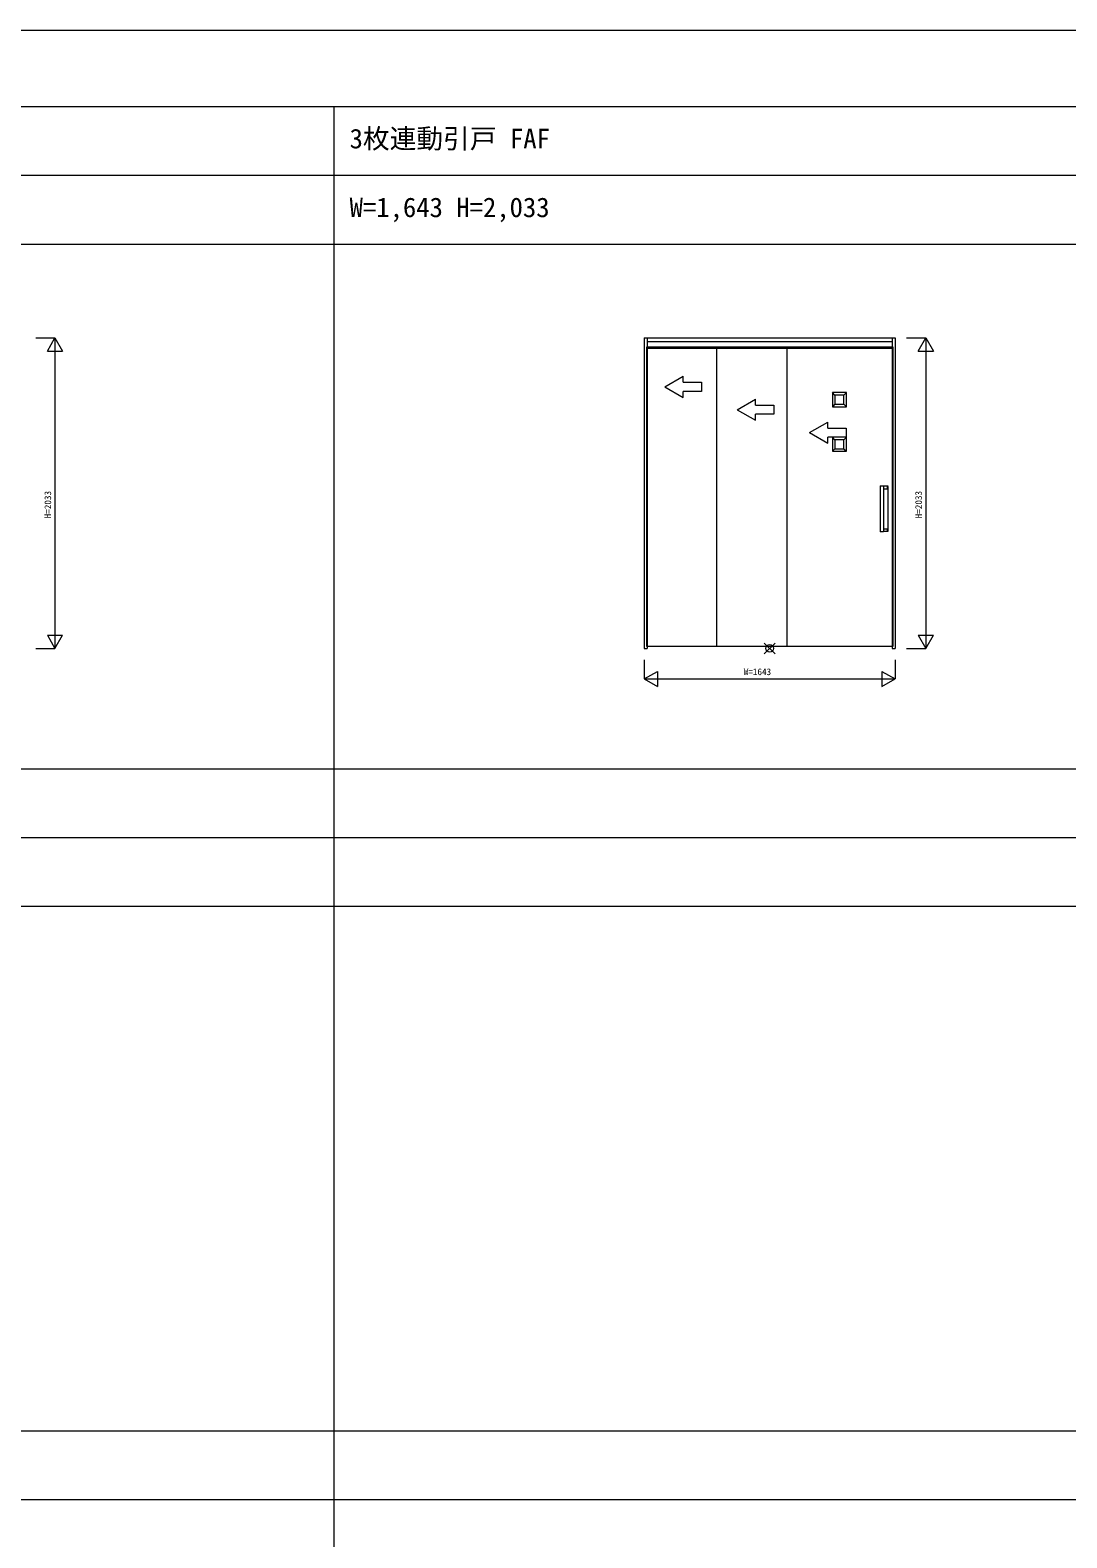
# Model space of a CAD drawing. Units: millimetres, scale not verified. Extents: x -14341 to 14341, y -10000 to 10000.
# Drawn here: x 768 to 7554, y 130 to 10000 of the extents above; entities that cross this region are included whole.
import ezdxf
from ezdxf.enums import TextEntityAlignment as Align

# ---------------------------------------------------------------- set-up
doc = ezdxf.new("R2010")
doc.units = ezdxf.units.MM
doc.header["$LTSCALE"] = 50
for name, color, linetype, lineweight in [('0-0_0', 7, 'Continuous', 18), ('0-1_YKK_F1', 7, 'Continuous', 18), ('0-2_YKK_N1', 2, 'Continuous', 18), ('0-5_YKK_IN', 1, 'Continuous', 18), ('0-6_PARTS1', 4, 'Continuous', 18)]:
    doc.layers.add(name, color=color, linetype=linetype, lineweight=lineweight)
doc.styles.add('ＭＳ ゴシック', font='')
doc.styles.get('ＭＳ ゴシック').set_extended_font_data('MS Gothic')

msp = doc.modelspace()

# ---------------------------------------------------------------- linework, layer by layer
at = {"layer": '0-1_YKK_F1'}
for p, q in [((-14340.51, 10000), (14340.51, 10000)), ((-14340.51, 9500), (14159.49, 9500)), ((2759.49, -10000), (2759.49, 9500)), ((-14340.51, 9050), (14159.49, 9050)), ((-14340.51, 8600), (14159.49, 8600)), ((-14340.51, 5165), (14159.49, 5165)), ((-14340.51, 4715), (14159.49, 4715)), ((-14340.51, 4265), (14159.49, 4265)), ((-14340.51, 830), (14159.49, 830)), ((-14340.51, 380), (14159.49, 380))]:
    msp.add_line(p, q, dxfattribs=at)
at = {"layer": '0-2_YKK_N1'}
for p, q in [((805.99, 7985.5), (930.99, 7985.5)), ((880.99, 7898.9), (980.99, 7898.9)), ((930.99, 7985.5), (930.99, 5952.5)), ((6505.99, 7985.5), (6630.99, 7985.5)), ((6580.99, 7898.9), (6680.99, 7898.9)), ((6630.99, 7985.5), (6630.99, 5952.5)), ((880.99, 6039.1), (980.99, 6039.1)), ((6580.99, 6039.1), (6680.99, 6039.1)), ((805.99, 5952.5), (930.99, 5952.5)), ((6505.99, 5952.5), (6630.99, 5952.5)), ((6430.99, 5877.5), (6430.99, 5752.5)), ((4787.99, 5752.5), (4874.59, 5802.5)), ((4787.99, 5752.5), (4874.59, 5702.5)), ((4874.59, 5802.5), (4874.59, 5702.5)), ((6344.39, 5802.5), (6430.99, 5752.5))]:
    msp.add_line(p, q, dxfattribs=at)
for points in [[(880.99, 7898.9), (930.99, 7985.5), (980.99, 7898.9)], [(6580.99, 7898.9), (6630.99, 7985.5), (6680.99, 7898.9)], [(880.99, 6039.1), (930.99, 5952.5), (980.99, 6039.1)], [(6580.99, 6039.1), (6630.99, 5952.5), (6680.99, 6039.1)], [(4787.99, 5877.5), (4787.99, 5752.5), (6430.99, 5752.5)], [(6344.39, 5802.5), (6344.39, 5702.5), (6430.99, 5752.5)]]:
    msp.add_lwpolyline(points, dxfattribs=at)
at = {"layer": '0-5_YKK_IN'}
for p, q in [((5574.14, 5917.14), (5644.85, 5987.86)), ((5574.14, 5987.86), (5644.85, 5917.14))]:
    msp.add_line(p, q, dxfattribs=at)
msp.add_circle((5609.49, 5952.5), 25, dxfattribs=at)
at = {"layer": '0-6_PARTS1'}
for p, q in [((4787.99, 7985.5), (6430.99, 7985.5)), ((4787.99, 7985.5), (4787.99, 5952.5)), ((4804.49, 7927), (5265.49, 7927)), ((4804.49, 5964.5), (4804.49, 7927)), ((4807.99, 7985.5), (4807.99, 5952.5)), ((4807.99, 7961.5), (6410.99, 7961.5)), ((4807.99, 7918.5), (6410.99, 7918.5)), ((5262.49, 7927), (5723.49, 7927)), ((5262.49, 5964.5), (5262.49, 7927)), ((5723.49, 5964.5), (5723.49, 7927)), ((6410.99, 7985.5), (6410.99, 5952.5)), ((6430.99, 7985.5), (6430.99, 5952.5)), ((4922.67, 7665.38), (5042.67, 7734.67)), ((5042.67, 7695.38), (5042.67, 7734.67)), ((4922.67, 7665.38), (5042.67, 7596.1)), ((5042.67, 7596.1), (5042.67, 7635.38)), ((6019.49, 7627), (6019.49, 7535)), ((6111.49, 7627), (6019.49, 7627)), ((6035.49, 7611), (6019.49, 7627)), ((6035.49, 7611), (6035.49, 7551)), ((6095.49, 7611), (6035.49, 7611)), ((6095.49, 7611), (6111.49, 7627)), ((5396.58, 7515.38), (5516.58, 7584.67)), ((5396.58, 7515.38), (5516.58, 7446.1)), ((5516.58, 7545.38), (5516.58, 7584.67)), ((6035.49, 7551), (6019.49, 7535)), ((6095.49, 7551), (6111.49, 7535)), ((5516.58, 7446.1), (5516.58, 7485.38)), ((5870.49, 7365.38), (5990.49, 7434.67)), ((5990.49, 7395.38), (5990.49, 7434.67)), ((5870.49, 7365.38), (5990.49, 7296.1)), ((5990.49, 7296.1), (5990.49, 7335.38)), ((6019.49, 7335), (6019.49, 7243)), ((6111.49, 7335), (6019.49, 7335)), ((6035.49, 7319), (6019.49, 7335)), ((6035.49, 7319), (6035.49, 7259)), ((6095.49, 7319), (6035.49, 7319)), ((6095.49, 7319), (6111.49, 7335)), ((6035.49, 7259), (6019.49, 7243)), ((6095.49, 7259), (6111.49, 7243)), ((6332.49, 7014.38), (6332.49, 6718.38)), ((6334.49, 7016.38), (6334.65, 7016.38)), ((6334.65, 7016.38), (6352.33, 7016.38)), ((6352.33, 7016.38), (6352.49, 7016.38)), ((6384.34, 7014.38), (6354.49, 7014.38)), ((6354.49, 7014.38), (6354.49, 6718.38)), ((6379.69, 7014.22), (6354.49, 7014.22)), ((6380.77, 6999.23), (6380.77, 7013.22)), ((6385.37, 7013.38), (6385.36, 7013.38)), ((6385.37, 6719.39), (6385.37, 7013.38)), ((6354.49, 6998.24), (6379.69, 6998.24)), ((6385.37, 6866.38), (6384.43, 6866.38)), ((6334.65, 6716.38), (6334.49, 6716.38)), ((6352.33, 6716.38), (6334.65, 6716.38)), ((6352.49, 6716.38), (6352.33, 6716.38)), ((6354.49, 6734.53), (6379.69, 6734.53)), ((6379.69, 6718.55), (6354.49, 6718.55)), ((6384.34, 6718.39), (6354.49, 6718.39)), ((6380.77, 6719.55), (6380.77, 6733.54)), ((6385.37, 6719.39), (6385.36, 6719.39)), ((4787.99, 5952.5), (4807.99, 5952.5)), ((5265.49, 5964.5), (4804.49, 5964.5)), ((5723.49, 5964.5), (5262.49, 5964.5)), ((6414.49, 5964.5), (5723.49, 5964.5)), ((6410.99, 5952.5), (6430.99, 5952.5))]:
    msp.add_line(p, q, dxfattribs=at)
for points in [[(5723.49, 7927), (6414.49, 7927), (6414.49, 5964.5)], [(5042.67, 7695.38), (5162.67, 7695.38), (5162.67, 7635.38), (5042.67, 7635.38)], [(6019.49, 7535), (6111.49, 7535), (6111.49, 7627)], [(6035.49, 7551), (6095.49, 7551), (6095.49, 7611)], [(5516.58, 7545.38), (5636.58, 7545.38), (5636.58, 7485.38), (5516.58, 7485.38)], [(5990.49, 7395.38), (6110.49, 7395.38), (6110.49, 7335.38), (5990.49, 7335.38)], [(6019.49, 7243), (6111.49, 7243), (6111.49, 7335)], [(6035.49, 7259), (6095.49, 7259), (6095.49, 7319)]]:
    msp.add_lwpolyline(points, dxfattribs=at)
for centre, start, end in [((6334.49, 7014.38), 90, 180), ((6352.49, 7014.38), 0, 90), ((6334.49, 6718.38), 180, 270), ((6352.49, 6718.38), 270, 0)]:
    msp.add_arc(centre, 2, start, end, dxfattribs=at)

# ---------------------------------------------------------------- texts
at = {"layer": '0-0_0', "style": 'ＭＳ ゴシック'}
for s, p in [('3枚連動引戸 FAF', (2859.49, 9187.5)), ('W=1,643 H=2,033', (2859.49, 8737.5))]:
    msp.add_text(s, height=128.3, dxfattribs=at).set_placement(p, align=Align.BOTTOM_LEFT)
at = {"layer": '0-2_YKK_N1', "color": 7, "style": 'ＭＳ ゴシック'}
for p in [(918.99, 6804), (6618.99, 6804)]:
    msp.add_text('H=2033', height=43.99, rotation=90, dxfattribs=at).set_placement(p, align=Align.BOTTOM_LEFT)
msp.add_text('W=1643', height=43.99, dxfattribs=at).set_placement((5439.49, 5764.5), align=Align.BOTTOM_LEFT)

doc.saveas('drawing.dxf')
